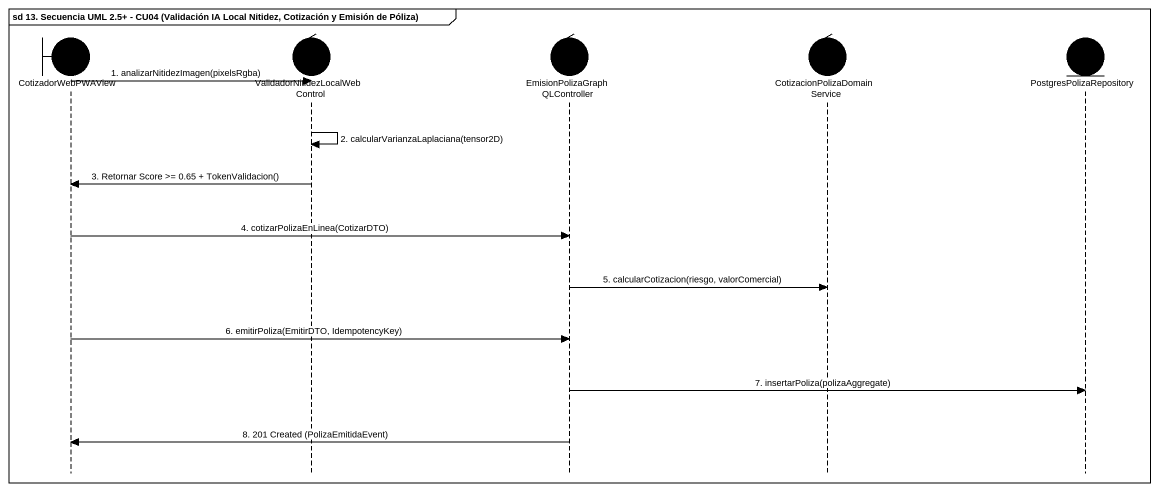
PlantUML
@startuml
mainframe sd 13. Secuencia UML 2.5+ - CU04 (Validación IA Local Nitidez, Cotización y Emisión de Póliza)
hide footbox
boundary CotizadorWebPWAView #000000
control "ValidadorNitidezLocalWebControl" as ValidadorNitidezLocalWebCont #000000
control "EmisionPolizaGraphQLController" as EmisionPolizaGraphQLControll #000000
control "CotizacionPolizaDomainService" as CotizacionPolizaDomainServic #000000
entity PostgresPolizaRepository #000000

CotizadorWebPWAView -> ValidadorNitidezLocalWebCont : 1. analizarNitidezImagen(pixelsRgba)
ValidadorNitidezLocalWebCont -> ValidadorNitidezLocalWebCont : 2. calcularVarianzaLaplaciana(tensor2D)
ValidadorNitidezLocalWebCont -> CotizadorWebPWAView : 3. Retornar Score >= 0.65 + TokenValidacion()
CotizadorWebPWAView -> EmisionPolizaGraphQLControll : 4. cotizarPolizaEnLinea(CotizarDTO)
EmisionPolizaGraphQLControll -> CotizacionPolizaDomainServic : 5. calcularCotizacion(riesgo, valorComercial)
CotizadorWebPWAView -> EmisionPolizaGraphQLControll : 6. emitirPoliza(EmitirDTO, IdempotencyKey)
EmisionPolizaGraphQLControll -> PostgresPolizaRepository : 7. insertarPoliza(polizaAggregate)
EmisionPolizaGraphQLControll -> CotizadorWebPWAView : 8. 201 Created (PolizaEmitidaEvent)
@enduml
